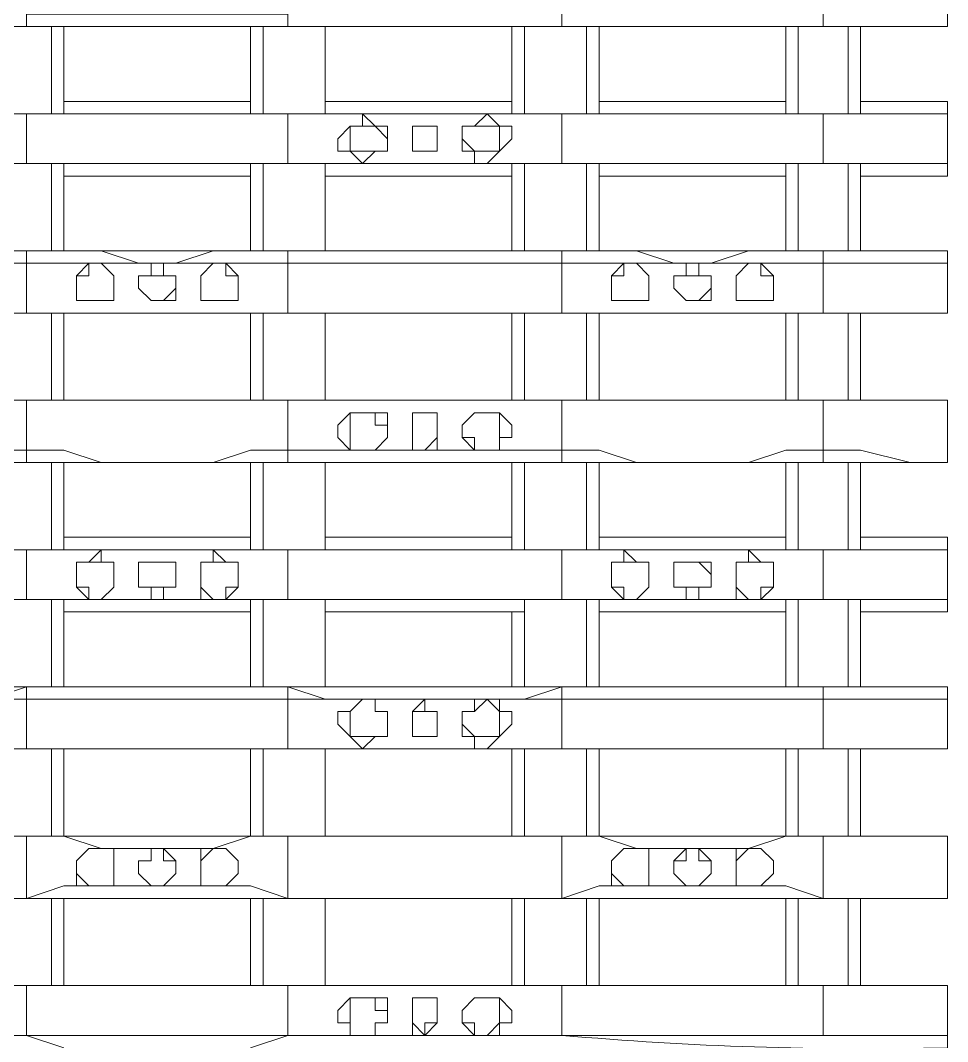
# Model space of a CAD drawing. Header units: millimetres. Extents: x 4241 to 6572, y 870 to 1291.
# Drawn here: x 4925.653 to 4928.807, y 912.209 to 915.681 of the extents above; entities that cross this region are included whole.
import ezdxf

# ---------------------------------------------------------------- set-up
doc = ezdxf.new("R2010")
doc.units = ezdxf.units.MM
doc.layers.add('PDF _Aquastok Объекты', color=7, linetype='Continuous')

msp = doc.modelspace()

# ---------------------------------------------------------------- linework, layer by layer
at = {"layer": 'PDF _Aquastok Объекты', "lineweight": 20}
for points in [[(4928.8068, 915.8713), (4928.8068, 915.6596), (4928.5105, 915.6596), (4928.5528, 915.6596)], [(4928.3835, 915.7019), (4928.3835, 915.6596), (4928.2565, 915.6596), (4928.1295, 915.6596), (4928.0025, 915.6596), (4927.8755, 915.6596), (4927.7485, 915.6596), (4927.6215, 915.6596), (4927.4945, 915.6596), (4927.4945, 915.7019)], [(4928.3835, 915.6596), (4928.5105, 915.6596), (4928.6798, 915.6596), (4928.8068, 915.6596), (4928.8068, 915.7019)], [(4925.6741, 915.6596), (4925.5471, 915.6596), (4925.4201, 915.6596), (4925.2931, 915.6596), (4925.1237, 915.6596), (4924.9967, 915.6596), (4924.8697, 915.6596), (4924.7427, 915.6596)], [(4925.5471, 915.6596), (4925.5047, 915.6596), (4925.5471, 915.6596), (4925.5894, 915.6596), (4925.7587, 915.6596), (4925.8011, 915.6596), (4926.4361, 915.6596), (4926.4784, 915.6596), (4926.6901, 915.6596), (4926.6901, 915.4056)], [(4925.7587, 915.3632), (4925.7587, 915.6596)], [(4925.8011, 915.4056), (4925.8011, 915.6596), (4925.8011, 915.3632)], [(4926.4361, 915.3632), (4926.4361, 915.6596), (4926.4361, 915.4056)], [(4926.4784, 915.6596), (4926.4784, 915.3632)], [(4927.4945, 915.6596), (4927.3675, 915.6596), (4927.2405, 915.6596), (4927.1135, 915.6596), (4926.9441, 915.6596), (4926.8171, 915.6596), (4926.6901, 915.6596), (4926.5631, 915.6596)], [(4926.6901, 915.3632), (4926.6901, 915.6596), (4926.6901, 915.3632)], [(4927.3251, 915.3632), (4927.3251, 915.6596), (4926.6901, 915.6596), (4926.7324, 915.6596)], [(4927.3675, 915.3632), (4927.3675, 915.6596), (4927.3251, 915.6596), (4927.3675, 915.6596), (4927.5791, 915.6596), (4927.6215, 915.6596), (4928.2565, 915.6596), (4928.2988, 915.6596), (4928.4682, 915.6596), (4928.5105, 915.6596), (4928.5105, 915.3632)], [(4927.3251, 915.6596), (4927.3251, 915.4056)], [(4927.5791, 915.3632), (4927.5791, 915.6596)], [(4927.6215, 915.4056), (4927.6215, 915.6596), (4927.6215, 915.3632)], [(4928.2565, 915.3632), (4928.2565, 915.6596), (4928.2565, 915.4056)], [(4928.2988, 915.6596), (4928.2988, 915.3632)], [(4928.4682, 915.3632), (4928.4682, 915.6596)], [(4928.5105, 915.4056), (4928.5105, 915.6596)], [(4928.8068, 915.6596), (4928.8068, 915.6596)], [(4928.8068, 915.4056), (4928.5105, 915.4056), (4928.5105, 915.3632), (4928.4682, 915.3632), (4928.2988, 915.3632), (4928.2565, 915.3632), (4928.2565, 915.4056), (4927.6215, 915.4056), (4927.6215, 915.3632), (4927.5791, 915.3632), (4927.3675, 915.3632), (4927.3251, 915.3632), (4927.3251, 915.4056), (4926.6901, 915.4056), (4926.6901, 915.3632), (4926.4784, 915.3632), (4926.4361, 915.3632), (4926.4361, 915.4056), (4925.8011, 915.4056), (4925.8011, 915.3632), (4925.7587, 915.3632), (4925.5894, 915.3632)], [(4925.6741, 915.3632), (4925.8011, 915.3632), (4925.9281, 915.3632), (4926.0551, 915.3632), (4926.1821, 915.3632), (4926.3091, 915.3632), (4926.4361, 915.3632), (4926.5631, 915.3632)], [(4927.4945, 915.3632), (4927.6215, 915.3632), (4927.7485, 915.3632), (4927.8755, 915.3632), (4928.0025, 915.3632), (4928.1295, 915.3632), (4928.2565, 915.3632), (4928.3835, 915.3632), (4928.3835, 915.1939), (4928.2565, 915.1939), (4928.1295, 915.1939), (4928.0025, 915.1939), (4927.8755, 915.1939), (4927.7485, 915.1939), (4927.6215, 915.1939), (4927.4945, 915.1939)], [(4928.3835, 915.3632), (4928.3835, 915.3632)], [(4928.8068, 915.3632), (4928.8068, 915.3632)], [(4928.8068, 915.3632), (4928.8068, 915.1939)], [(4928.8068, 915.3632), (4928.8068, 915.3632)], [(4926.7324, 914.8976), (4926.6901, 914.8976), (4926.4784, 914.8976), (4926.4361, 914.8976), (4925.8011, 914.8976), (4925.7587, 914.8976), (4925.5894, 914.8976), (4925.5471, 914.8976), (4925.5047, 914.8976), (4925.5047, 915.1939)], [(4925.5894, 915.1939), (4925.7587, 915.1939), (4925.8011, 915.1939), (4925.8011, 915.1516), (4926.4361, 915.1516), (4926.4361, 915.1939), (4926.4784, 915.1939), (4926.6901, 915.1939), (4926.6901, 915.1516), (4927.3251, 915.1516), (4927.3251, 915.1939), (4927.3675, 915.1939), (4927.5791, 915.1939), (4927.6215, 915.1939), (4927.6215, 915.1516), (4928.2565, 915.1516), (4928.2565, 915.1939), (4928.2988, 915.1939), (4928.4682, 915.1939), (4928.5105, 915.1939), (4928.5105, 915.1516), (4928.8068, 915.1516)], [(4928.5105, 915.1939), (4928.5105, 914.8976), (4928.8068, 914.8976), (4928.8068, 914.6859), (4928.8068, 914.8552), (4928.8068, 914.8976), (4928.8068, 914.8552), (4928.8068, 914.6859), (4928.5105, 914.6859), (4928.4682, 914.6859), (4928.2988, 914.6859), (4928.2565, 914.6859), (4927.6215, 914.6859), (4927.5791, 914.6859), (4927.3675, 914.6859), (4927.3251, 914.6859), (4926.6901, 914.6859), (4926.4784, 914.6859), (4926.4361, 914.6859), (4925.8011, 914.6859), (4925.7587, 914.6859), (4925.5894, 914.6859)], [(4925.6741, 915.1939), (4925.8011, 915.1939), (4925.9281, 915.1939), (4926.0551, 915.1939), (4926.1821, 915.1939), (4926.3091, 915.1939), (4926.4361, 915.1939), (4926.5631, 915.1939)], [(4925.7587, 914.8976), (4925.7587, 915.1939)], [(4925.8011, 915.1939), (4925.8011, 914.8976), (4925.8011, 915.1516)], [(4926.4361, 915.1516), (4926.4361, 914.8976), (4926.4361, 915.1939)], [(4926.4784, 915.1939), (4926.4784, 914.8976)], [(4926.6901, 914.8976), (4926.6901, 915.1939), (4926.6901, 914.8976)], [(4926.6901, 915.1516), (4926.6901, 914.8976), (4927.3251, 914.8976), (4927.3675, 914.8976), (4927.3251, 914.8976), (4927.3251, 915.1939)], [(4927.3675, 915.1939), (4927.3675, 914.8976), (4927.5791, 914.8976), (4927.6215, 914.8976), (4928.2565, 914.8976), (4928.2988, 914.8976), (4928.4682, 914.8976), (4928.5105, 914.8976), (4928.5528, 914.8976)], [(4927.5791, 914.8976), (4927.5791, 915.1939)], [(4927.6215, 915.1939), (4927.6215, 914.8976), (4927.6215, 915.1516)], [(4928.2565, 915.1516), (4928.2565, 914.8976), (4928.2565, 915.1939)], [(4928.2988, 915.1939), (4928.2988, 914.8976)], [(4928.4682, 914.8976), (4928.4682, 915.1939)], [(4928.8068, 915.1939), (4928.8068, 915.1939)], [(4928.8068, 915.1939), (4928.8068, 915.1939)], [(4927.3251, 915.1516), (4927.3251, 914.8976)], [(4928.5105, 914.8976), (4928.5105, 915.1516)], [(4924.7427, 914.8976), (4924.8697, 914.8976), (4924.9967, 914.8976), (4925.1237, 914.8976), (4925.2931, 914.8976), (4925.4201, 914.8976), (4925.5471, 914.8976), (4925.6741, 914.8976)], [(4926.5631, 914.8976), (4926.6901, 914.8976), (4926.8171, 914.8976), (4926.9441, 914.8976), (4927.1135, 914.8976), (4927.2405, 914.8976), (4927.3675, 914.8976), (4927.4945, 914.8976)], [(4928.3835, 914.6859), (4928.5105, 914.6859), (4928.6798, 914.6859), (4928.8068, 914.6859), (4928.6798, 914.6859), (4928.5105, 914.6859), (4928.3835, 914.6859), (4928.3835, 914.8552), (4928.5105, 914.8552), (4928.6798, 914.8552), (4928.8068, 914.8552), (4928.8068, 914.8976), (4928.6798, 914.8976), (4928.5105, 914.8976), (4928.3835, 914.8976)], [(4928.8068, 914.8976), (4928.8068, 914.8976)], [(4925.5471, 914.6859), (4925.6741, 914.6859), (4925.6741, 914.8552), (4925.5471, 914.8552)], [(4926.7324, 914.3895), (4926.6901, 914.3895), (4926.4784, 914.3895), (4926.4361, 914.3895), (4925.8011, 914.3895), (4925.7587, 914.3895), (4925.5894, 914.3895), (4925.5471, 914.3895), (4925.5047, 914.3895), (4925.5047, 914.6859), (4925.5047, 914.3895)], [(4925.6741, 914.6859), (4925.5471, 914.6859)], [(4928.5105, 914.3895), (4928.5105, 914.6859), (4928.5105, 914.3895), (4928.8068, 914.3895), (4928.8068, 914.1779), (4928.5105, 914.1779), (4928.4682, 914.1779), (4928.2988, 914.1779), (4928.2565, 914.1779), (4927.6215, 914.1779), (4927.5791, 914.1779), (4927.3675, 914.1779), (4927.3251, 914.1779), (4926.6901, 914.1779), (4926.4784, 914.1779), (4926.4361, 914.1779), (4925.8011, 914.1779), (4925.7587, 914.1779), (4925.5894, 914.1779)], [(4925.7587, 914.3895), (4925.7587, 914.6859)], [(4926.4784, 914.6859), (4926.4784, 914.3895)], [(4926.5631, 914.6859), (4926.6901, 914.6859), (4926.8171, 914.6859), (4926.9441, 914.6859), (4927.1135, 914.6859), (4927.1981, 914.6859), (4927.3675, 914.6859), (4927.4945, 914.6859)], [(4926.6901, 914.3895), (4926.6901, 914.6859), (4926.6901, 914.3895)], [(4926.6901, 914.6859), (4926.6901, 914.3895), (4927.3251, 914.3895), (4927.3675, 914.3895), (4927.3251, 914.3895), (4927.3251, 914.6859), (4927.3251, 914.3895)], [(4927.3675, 914.6859), (4927.3675, 914.3895), (4927.5791, 914.3895), (4927.6215, 914.3895), (4928.2565, 914.3895), (4928.2988, 914.3895), (4928.4682, 914.3895), (4928.5105, 914.3895), (4928.5528, 914.3895)], [(4927.5791, 914.3895), (4927.5791, 914.6859)], [(4928.2988, 914.6859), (4928.2988, 914.3895)], [(4928.4682, 914.3895), (4928.4682, 914.6859)], [(4928.8068, 914.6859), (4928.8068, 914.6859)], [(4928.8068, 914.6859), (4928.8068, 914.6859)], [(4928.8068, 914.6859), (4928.8068, 914.6859)], [(4926.5631, 914.3895), (4926.4361, 914.3895), (4926.3091, 914.3895), (4926.1821, 914.3895), (4926.0551, 914.3895), (4925.9281, 914.3895), (4925.8011, 914.3895), (4925.6741, 914.3895)], [(4927.4945, 914.3895), (4927.6215, 914.3895), (4927.7485, 914.3895), (4927.8755, 914.3895), (4928.0025, 914.3895), (4928.1295, 914.3895), (4928.2565, 914.3895), (4928.3835, 914.3895), (4928.5105, 914.3895), (4928.6798, 914.3895), (4928.8068, 914.3895), (4928.6798, 914.3895), (4928.5105, 914.3895), (4928.3835, 914.3895), (4928.3835, 914.2202), (4928.5105, 914.2202), (4928.6798, 914.1779), (4928.8068, 914.1779), (4928.6798, 914.1779), (4928.5105, 914.1779), (4928.3835, 914.1779), (4928.2565, 914.1779), (4928.1295, 914.1779), (4928.0025, 914.1779), (4927.8755, 914.1779), (4927.7485, 914.1779), (4927.6215, 914.1779), (4927.4945, 914.1779)], [(4928.3835, 914.3895), (4928.3835, 914.3895)], [(4928.8068, 914.3895), (4928.8068, 914.3895)], [(4928.8068, 914.3895), (4928.8068, 914.3895)], [(4928.8068, 914.3895), (4928.8068, 914.3895)], [(4926.5631, 914.1779), (4926.4361, 914.1779), (4926.3091, 914.1779), (4926.1821, 914.1779), (4926.0551, 914.1779), (4925.9281, 914.1779), (4925.8011, 914.1779), (4925.6741, 914.1779)], [(4925.7587, 913.8815), (4925.7587, 914.1779)], [(4925.8011, 913.9239), (4925.8011, 914.1779), (4925.8011, 913.8815)], [(4926.4361, 913.8815), (4926.4361, 914.1779), (4926.4361, 913.9239)], [(4926.4784, 914.1779), (4926.4784, 913.8815)], [(4926.6901, 913.8815), (4926.6901, 914.1779), (4926.6901, 913.8815)], [(4926.6901, 913.9239), (4926.6901, 914.1779)], [(4927.3251, 913.8815), (4927.3251, 914.1779), (4927.3251, 913.9239)], [(4927.3675, 914.1779), (4927.3675, 913.8815)], [(4927.5791, 913.8815), (4927.5791, 914.1779)], [(4927.6215, 913.9239), (4927.6215, 914.1779), (4927.6215, 913.8815)], [(4928.2565, 913.8815), (4928.2565, 914.1779), (4928.2565, 913.9239)], [(4928.2988, 914.1779), (4928.2988, 913.8815)], [(4928.4682, 913.8815), (4928.4682, 914.1779)], [(4928.5105, 913.9239), (4928.5105, 914.1779), (4928.5105, 913.8815)], [(4928.8068, 914.1779), (4928.8068, 914.1779)], [(4928.8068, 914.1779), (4928.8068, 914.1779)], [(4928.8068, 914.1779), (4928.8068, 914.1779)], [(4925.5894, 913.8815), (4925.7587, 913.8815), (4925.8011, 913.8815), (4925.8011, 913.9239), (4926.4361, 913.9239), (4926.4361, 913.8815), (4926.4784, 913.8815), (4926.6901, 913.8815), (4926.6901, 913.9239), (4927.3251, 913.9239), (4927.3251, 913.8815), (4927.3675, 913.8815), (4927.5791, 913.8815), (4927.6215, 913.8815), (4927.6215, 913.9239), (4928.2565, 913.9239), (4928.2565, 913.8815), (4928.2988, 913.8815), (4928.4682, 913.8815), (4928.5105, 913.8815), (4928.5105, 913.9239), (4928.8068, 913.9239), (4928.8068, 913.8815), (4928.8068, 913.7122)], [(4928.8068, 913.9239), (4928.8068, 913.8815), (4928.6798, 913.8815), (4928.5105, 913.8815), (4928.3835, 913.8815), (4928.2565, 913.8815), (4928.1295, 913.8815), (4928.0025, 913.8815), (4927.8755, 913.8815), (4927.7485, 913.8815), (4927.6215, 913.8815), (4927.4945, 913.8815), (4927.3675, 913.8815), (4927.2405, 913.8815), (4927.1135, 913.8815), (4926.9441, 913.8815), (4926.8171, 913.8815), (4926.6901, 913.8815), (4926.5631, 913.8815), (4926.6901, 913.8815), (4926.8171, 913.8815), (4926.9441, 913.8815), (4927.1135, 913.8815), (4927.1981, 913.8815), (4927.3675, 913.8815), (4927.4945, 913.8815)], [(4925.6741, 913.7122), (4925.6741, 913.8815), (4925.5471, 913.8815), (4925.4201, 913.8815), (4925.2931, 913.8815), (4925.1237, 913.8815), (4924.9967, 913.8815), (4924.8697, 913.8815), (4924.7427, 913.8815), (4924.6157, 913.8815), (4924.4887, 913.8815), (4924.3617, 913.8815), (4924.2347, 913.8815), (4924.1077, 913.8815), (4923.9807, 913.8815), (4923.8537, 913.8815)], [(4925.6741, 913.8815), (4925.5471, 913.8815), (4925.4201, 913.8815), (4925.2931, 913.8815), (4925.1237, 913.8815), (4924.9967, 913.8815), (4924.8697, 913.8815), (4924.7427, 913.8815)], [(4928.5528, 913.6699), (4928.5105, 913.6699), (4928.8068, 913.6699), (4928.8068, 913.7122), (4928.6798, 913.7122), (4928.5105, 913.7122), (4928.3835, 913.7122), (4928.2565, 913.7122), (4928.1295, 913.7122), (4928.0025, 913.7122), (4927.8755, 913.7122), (4927.7485, 913.7122), (4927.6215, 913.7122), (4927.4945, 913.7122), (4927.3675, 913.7122), (4927.2405, 913.7122), (4927.1135, 913.7122), (4926.9441, 913.7122), (4926.8171, 913.7122), (4926.6901, 913.7122), (4926.5631, 913.7122), (4926.5631, 913.8815)], [(4928.3835, 913.7122), (4928.5105, 913.7122), (4928.6798, 913.7122), (4928.8068, 913.7122), (4928.8068, 913.8815), (4928.6798, 913.8815), (4928.5105, 913.8815), (4928.3835, 913.8815)], [(4928.8068, 913.8815), (4928.8068, 913.8815)], [(4928.8068, 913.8815), (4928.8068, 913.7122), (4928.8068, 913.6699)], [(4928.8068, 913.8815), (4928.8068, 913.8815)], [(4925.5471, 913.6699), (4925.5047, 913.6699), (4925.5471, 913.6699), (4925.5471, 913.7122), (4925.5894, 913.7122), (4925.7587, 913.7122), (4925.8011, 913.7122), (4925.8011, 913.6699), (4926.4361, 913.6699), (4926.4361, 913.7122), (4926.4784, 913.7122), (4926.6901, 913.7122), (4926.6901, 913.6699), (4926.6901, 913.4158), (4926.6901, 913.7122)], [(4925.5471, 913.7122), (4925.6741, 913.7122), (4925.5471, 913.7122)], [(4925.7587, 913.4158), (4925.7587, 913.7122)], [(4926.4784, 913.7122), (4926.4784, 913.4158)], [(4926.5631, 913.7122), (4926.6901, 913.7122), (4926.8171, 913.7122), (4926.9441, 913.7122), (4927.1135, 913.7122), (4927.1981, 913.7122), (4927.3675, 913.7122), (4927.4945, 913.7122)], [(4927.3675, 913.6699), (4927.3251, 913.6699), (4927.3675, 913.6699), (4927.3675, 913.7122), (4927.5791, 913.7122), (4927.6215, 913.7122), (4927.6215, 913.6699), (4928.2565, 913.6699), (4928.2565, 913.7122), (4928.2988, 913.7122), (4928.4682, 913.7122), (4928.5105, 913.7122), (4928.5105, 913.6699), (4928.5105, 913.4158), (4928.5105, 913.6699)], [(4927.3675, 913.7122), (4927.3675, 913.4158)], [(4927.5791, 913.4158), (4927.5791, 913.7122)], [(4928.2988, 913.7122), (4928.2988, 913.4158)], [(4928.4682, 913.4158), (4928.4682, 913.7122)], [(4928.8068, 913.7122), (4928.8068, 913.7122)], [(4928.8068, 913.7122), (4928.8068, 913.7122)], [(4927.3251, 913.6699), (4927.3251, 913.4158), (4927.3251, 913.6699), (4926.6901, 913.6699), (4926.7324, 913.6699)], [(4926.6901, 913.4158), (4926.6901, 913.6699)], [(4925.5894, 913.4158), (4925.7587, 913.4158), (4925.8011, 913.4158), (4926.4361, 913.4158), (4926.4784, 913.4158), (4926.6901, 913.4158), (4927.3251, 913.4158), (4927.3675, 913.4158), (4927.5791, 913.4158), (4927.6215, 913.4158), (4928.2565, 913.4158), (4928.2988, 913.4158), (4928.4682, 913.4158), (4928.5105, 913.4158), (4928.8068, 913.4158), (4928.8068, 913.3735), (4928.8068, 913.2042), (4928.8068, 913.3735), (4928.8068, 913.4158), (4928.8068, 913.2042), (4928.5105, 913.2042), (4928.5528, 913.2042)], [(4926.5631, 913.2042), (4926.4361, 913.2042), (4926.3091, 913.2042), (4926.1821, 913.2042), (4926.0551, 913.2042), (4925.9281, 913.2042), (4925.8011, 913.2042), (4925.6741, 913.2042), (4925.6741, 913.3735), (4925.8011, 913.3735), (4925.9281, 913.3735), (4926.0551, 913.3735), (4926.1821, 913.3735), (4926.3091, 913.3735), (4926.4361, 913.3735), (4926.5631, 913.3735), (4926.5631, 913.2042), (4926.6901, 913.2042), (4926.8171, 913.2042), (4926.9441, 913.2042), (4927.1135, 913.2042), (4927.1981, 913.2042), (4927.3675, 913.2042), (4927.4945, 913.2042), (4927.4945, 913.3735), (4927.6215, 913.3735), (4927.7485, 913.3735), (4927.8755, 913.3735), (4928.0025, 913.3735), (4928.1295, 913.3735), (4928.2565, 913.3735), (4928.3835, 913.3735), (4928.3835, 913.4158), (4928.3835, 913.3735), (4928.3835, 913.2042), (4928.2565, 913.2042), (4928.1295, 913.2042), (4928.0025, 913.2042), (4927.8755, 913.2042), (4927.7485, 913.2042), (4927.6215, 913.2042), (4927.4945, 913.2042)], [(4925.6741, 913.2042), (4925.8011, 913.2042), (4925.9281, 913.2042), (4926.0551, 913.2042), (4926.1821, 913.2042), (4926.3091, 913.2042), (4926.4361, 913.2042), (4926.5631, 913.2042), (4926.6901, 913.2042), (4926.8171, 913.2042), (4926.9441, 913.2042), (4927.1135, 913.2042), (4927.1981, 913.2042), (4927.3675, 913.2042), (4927.4945, 913.2042), (4927.6215, 913.2042), (4927.7485, 913.2042), (4927.8755, 913.2042), (4928.0025, 913.2042), (4928.1295, 913.2042), (4928.2565, 913.2042), (4928.3835, 913.2042), (4928.5105, 913.2042), (4928.6798, 913.2042), (4928.8068, 913.2042), (4928.6798, 913.2042), (4928.5105, 913.2042), (4928.3835, 913.2042), (4928.3835, 913.3735), (4928.5105, 913.3735), (4928.6798, 913.3735), (4928.8068, 913.3735), (4928.8068, 913.4158), (4928.6798, 913.4158), (4928.5105, 913.4158), (4928.3835, 913.4158), (4928.2565, 913.4158), (4928.1295, 913.4158), (4928.0025, 913.4158), (4927.8755, 913.4158), (4927.7485, 913.4158), (4927.6215, 913.4158), (4927.4945, 913.4158)], [(4925.6741, 913.4158), (4925.8011, 913.4158), (4925.9281, 913.4158), (4926.0551, 913.4158), (4926.1821, 913.4158), (4926.3091, 913.4158), (4926.4361, 913.4158), (4926.5631, 913.4158)], [(4928.8068, 913.4158), (4928.8068, 913.4158)], [(4925.5471, 913.2042), (4925.5047, 913.2042), (4925.5471, 913.2042), (4925.5894, 913.2042), (4925.7587, 913.2042), (4925.8011, 913.2042), (4926.4361, 913.2042), (4926.4784, 913.2042), (4926.6901, 913.2042), (4926.6901, 912.9078), (4927.3251, 912.9078), (4927.3675, 912.9078), (4927.3251, 912.9078), (4927.3251, 913.2042), (4926.6901, 913.2042), (4926.7324, 913.2042)], [(4928.5528, 912.9078), (4928.5105, 912.9078), (4928.4682, 912.9078), (4928.2988, 912.9078), (4928.2565, 912.9078), (4927.6215, 912.9078), (4927.5791, 912.9078), (4927.3675, 912.9078), (4927.3675, 913.2042), (4927.3251, 913.2042), (4927.3675, 913.2042), (4927.5791, 913.2042), (4927.6215, 913.2042), (4928.2565, 913.2042), (4928.2988, 913.2042), (4928.4682, 913.2042), (4928.5105, 913.2042), (4928.5105, 912.9078), (4928.8068, 912.9078), (4928.8068, 912.6962), (4928.8068, 912.9078), (4928.8068, 912.6962), (4928.5105, 912.6962), (4928.4682, 912.6962), (4928.2988, 912.6962), (4928.2565, 912.6962), (4927.6215, 912.6962), (4927.5791, 912.6962), (4927.3675, 912.6962), (4927.3251, 912.6962), (4926.6901, 912.6962), (4926.4784, 912.6962), (4926.4361, 912.6962), (4925.8011, 912.6962), (4925.7587, 912.6962), (4925.5894, 912.6962)], [(4925.7587, 912.9078), (4925.7587, 913.2042)], [(4926.4784, 913.2042), (4926.4784, 912.9078)], [(4926.6901, 912.9078), (4926.6901, 913.2042), (4926.6901, 912.9078)], [(4927.3251, 913.2042), (4927.3251, 912.9078)], [(4927.5791, 912.9078), (4927.5791, 913.2042)], [(4928.2988, 913.2042), (4928.2988, 912.9078)], [(4928.4682, 912.9078), (4928.4682, 913.2042)], [(4928.5105, 912.9078), (4928.5105, 913.2042)], [(4928.8068, 913.2042), (4928.8068, 913.2042)], [(4928.8068, 913.2042), (4928.8068, 913.2042)], [(4928.8068, 913.2042), (4928.8068, 913.2042)], [(4925.6741, 912.9078), (4925.5471, 912.9078), (4925.4201, 912.9078), (4925.2931, 912.9078), (4925.1237, 912.9078), (4924.9967, 912.9078), (4924.8697, 912.9078), (4924.7427, 912.9078)], [(4926.7324, 912.9078), (4926.6901, 912.9078), (4926.4784, 912.9078), (4926.4361, 912.9078), (4925.8011, 912.9078), (4925.7587, 912.9078), (4925.5894, 912.9078)], [(4927.4945, 912.9078), (4927.3675, 912.9078), (4927.1981, 912.9078), (4927.1135, 912.9078), (4926.9441, 912.9078), (4926.8171, 912.9078), (4926.6901, 912.9078), (4926.5631, 912.9078)], [(4928.3835, 912.6962), (4928.5105, 912.6962), (4928.6798, 912.6962), (4928.8068, 912.6962), (4928.6798, 912.6962), (4928.5105, 912.6962), (4928.3835, 912.6962), (4928.3835, 912.9078), (4928.5105, 912.9078), (4928.6798, 912.9078), (4928.8068, 912.9078), (4928.6798, 912.9078), (4928.5105, 912.9078), (4928.3835, 912.9078)], [(4928.8068, 912.9078), (4928.8068, 912.9078)], [(4928.8068, 912.9078), (4928.8068, 912.9078)], [(4928.8068, 912.9078), (4928.8068, 912.9078)], [(4924.7427, 912.6962), (4924.8697, 912.6962), (4924.9967, 912.6962), (4925.1237, 912.6962), (4925.2931, 912.6962), (4925.4201, 912.6962), (4925.5471, 912.6962), (4925.6741, 912.6962)], [(4926.7324, 912.3998), (4926.6901, 912.3998), (4926.4784, 912.3998), (4926.4361, 912.3998), (4925.8011, 912.3998), (4925.7587, 912.3998), (4925.5894, 912.3998), (4925.5471, 912.3998), (4925.5047, 912.3998), (4925.5047, 912.6962), (4925.5047, 912.3998)], [(4925.7587, 912.3998), (4925.7587, 912.6962)], [(4926.4784, 912.6962), (4926.4784, 912.3998)], [(4926.5631, 912.6962), (4926.6901, 912.6962), (4926.8171, 912.6962), (4926.9441, 912.6962), (4927.1135, 912.6962), (4927.1981, 912.6962), (4927.3675, 912.6962), (4927.4945, 912.6962)], [(4926.6901, 912.3998), (4926.6901, 912.6962), (4926.6901, 912.3998)], [(4926.6901, 912.6962), (4926.6901, 912.3998), (4927.3251, 912.3998), (4927.3675, 912.3998), (4927.3251, 912.3998), (4927.3251, 912.6962), (4927.3251, 912.3998)], [(4927.3675, 912.6962), (4927.3675, 912.3998), (4927.5791, 912.3998), (4927.6215, 912.3998), (4928.2565, 912.3998), (4928.2988, 912.3998), (4928.4682, 912.3998), (4928.5105, 912.3998), (4928.5528, 912.3998)], [(4927.5791, 912.3998), (4927.5791, 912.6962)], [(4928.2988, 912.6962), (4928.2988, 912.3998)], [(4928.4682, 912.3998), (4928.4682, 912.6962)], [(4928.8068, 912.6962), (4928.8068, 912.6962)], [(4928.8068, 912.6962), (4928.8068, 912.6962)], [(4928.8068, 912.6962), (4928.8068, 912.6962)], [(4926.5631, 912.3998), (4926.4361, 912.3998), (4926.3091, 912.3998), (4926.1821, 912.3998), (4926.0551, 912.3998), (4925.9281, 912.3998), (4925.8011, 912.3998), (4925.6741, 912.3998), (4925.5471, 912.3998), (4925.4201, 912.3998), (4925.2931, 912.3998), (4925.1237, 912.3998), (4924.9967, 912.3998), (4924.8697, 912.3998), (4924.7427, 912.3998)], [(4925.6741, 912.3998), (4925.8011, 912.3998), (4925.9281, 912.3998), (4926.0551, 912.3998), (4926.1821, 912.3998), (4926.3091, 912.3998), (4926.4361, 912.3998), (4926.5631, 912.3998), (4926.5631, 912.2305), (4926.6901, 912.2305), (4926.8171, 912.2305), (4926.9441, 912.2305), (4927.1135, 912.2305), (4927.1981, 912.2305), (4927.3675, 912.2305), (4927.4945, 912.2305), (4927.4945, 912.3998), (4927.6215, 912.3998), (4927.7485, 912.3998), (4927.8755, 912.3998), (4928.0025, 912.3998), (4928.1295, 912.3998), (4928.2565, 912.3998), (4928.3835, 912.3998), (4928.5105, 912.3998), (4928.6798, 912.3998), (4928.8068, 912.3998), (4928.6798, 912.3998), (4928.5105, 912.3998), (4928.3835, 912.3998), (4928.3835, 912.2305), (4928.2565, 912.2305), (4928.1295, 912.2305), (4928.0025, 912.2305), (4927.8755, 912.2305), (4927.7485, 912.2305), (4927.6215, 912.2305), (4927.4945, 912.2305), (4927.3675, 912.2305), (4927.1981, 912.2305), (4927.1135, 912.2305), (4926.9441, 912.2305), (4926.8171, 912.2305), (4926.6901, 912.2305), (4926.5631, 912.2305), (4926.4361, 912.1881)], [(4927.4945, 912.3998), (4927.6215, 912.3998), (4927.7485, 912.3998), (4927.8755, 912.3998), (4928.0025, 912.3998), (4928.1295, 912.3998), (4928.2565, 912.3998), (4928.3835, 912.3998), (4928.3835, 912.2305), (4928.5105, 912.2305), (4928.6798, 912.2305), (4928.8068, 912.2305), (4928.8068, 912.1881)], [(4928.3835, 912.3998), (4928.3835, 912.3998)], [(4928.8068, 912.3998), (4928.8068, 912.3998)], [(4928.8068, 912.3998), (4928.8068, 912.3998)], [(4928.8068, 912.3998), (4928.8068, 912.3998)], [(4925.5471, 912.2305), (4925.6741, 912.2305), (4925.8011, 912.2305), (4925.9281, 912.2305), (4926.0551, 912.2305), (4926.1821, 912.2305), (4926.3091, 912.2305), (4926.4361, 912.2305), (4926.5631, 912.2305)], [(4925.8011, 912.1881), (4925.6741, 912.2305)], [(4928.3835, 912.2305), (4928.3835, 912.2305)]]:
    msp.add_lwpolyline(points, dxfattribs=at)
for points in [[(4928.8068, 915.6596), (4928.8068, 915.7019), (4928.8068, 915.8713), (4928.8068, 915.7019)], [(4926.5631, 915.7019), (4926.5631, 915.6596), (4926.4361, 915.6596), (4926.3091, 915.6596), (4926.1821, 915.6596), (4926.0551, 915.6596), (4925.9281, 915.6596), (4925.8011, 915.6596), (4925.6741, 915.6596), (4925.6741, 915.7019), (4925.8011, 915.7019), (4925.9281, 915.7019), (4926.0551, 915.7019), (4926.1821, 915.7019), (4926.3091, 915.7019), (4926.4361, 915.7019)], [(4928.8068, 915.3632), (4928.8068, 915.4056), (4928.8068, 915.3632), (4928.6798, 915.3632), (4928.5105, 915.3632), (4928.3835, 915.3632), (4928.2565, 915.3632), (4928.1295, 915.3632), (4928.0025, 915.3632), (4927.8755, 915.3632), (4927.7485, 915.3632), (4927.6215, 915.3632), (4927.4945, 915.3632), (4927.3675, 915.3632), (4927.1981, 915.3632), (4927.1135, 915.3632), (4926.9441, 915.3632), (4926.8171, 915.3632), (4926.6901, 915.3632), (4926.5631, 915.3632), (4926.4361, 915.3632), (4926.3091, 915.3632), (4926.1821, 915.3632), (4926.0551, 915.3632), (4925.9281, 915.3632), (4925.8011, 915.3632), (4925.6741, 915.3632), (4925.6741, 915.1939), (4925.8011, 915.1939), (4925.9281, 915.1939), (4926.0551, 915.1939), (4926.1821, 915.1939), (4926.3091, 915.1939), (4926.4361, 915.1939), (4926.5631, 915.1939), (4926.5631, 915.3632), (4926.6901, 915.3632), (4926.8171, 915.3632), (4926.9441, 915.3632), (4927.1135, 915.3632), (4927.1981, 915.3632), (4927.3675, 915.3632), (4927.4945, 915.3632), (4927.4945, 915.1939), (4927.6215, 915.1939), (4927.7485, 915.1939), (4927.8755, 915.1939), (4928.0025, 915.1939), (4928.1295, 915.1939), (4928.2565, 915.1939), (4928.3835, 915.1939), (4928.5105, 915.1939), (4928.6798, 915.1939), (4928.8068, 915.1939), (4928.8068, 915.1516), (4928.8068, 915.1939)], [(4924.7427, 915.3632), (4924.8697, 915.3632), (4924.9967, 915.3632), (4925.1237, 915.3632), (4925.2931, 915.3632), (4925.4201, 915.3632), (4925.5471, 915.3632), (4925.6741, 915.3632), (4925.5471, 915.3632), (4925.4201, 915.3632), (4925.2931, 915.3632), (4925.1237, 915.3632), (4924.9967, 915.3632), (4924.8697, 915.3632)], [(4926.9018, 915.2786), (4926.9018, 915.2362), (4926.8594, 915.2362), (4926.8171, 915.1939), (4926.7748, 915.2362), (4926.7324, 915.2362), (4926.7324, 915.2786), (4926.7748, 915.3209), (4926.8171, 915.3209), (4926.8171, 915.3632), (4926.8594, 915.3209), (4926.9018, 915.3209)], [(4927.1558, 915.2786), (4927.1558, 915.3209), (4927.1981, 915.3209), (4927.2405, 915.3632), (4927.2828, 915.3209), (4927.3251, 915.3209), (4927.3251, 915.2786), (4927.2828, 915.2362), (4927.2405, 915.1939), (4927.1981, 915.1939), (4927.1981, 915.2362), (4927.1558, 915.2362)], [(4928.8068, 915.3632), (4928.8068, 915.1939), (4928.6798, 915.1939), (4928.5105, 915.1939), (4928.3835, 915.1939), (4928.3835, 915.3632), (4928.5105, 915.3632), (4928.6798, 915.3632)], [(4926.9018, 915.2786), (4926.8594, 915.3209), (4926.8171, 915.3209), (4926.7748, 915.3209), (4926.7748, 915.2786), (4926.7748, 915.2362), (4926.8171, 915.2362), (4926.8594, 915.2362), (4926.9018, 915.2362)], [(4926.9865, 915.2786), (4926.9865, 915.2362), (4927.0288, 915.2362), (4927.0711, 915.2362), (4927.0711, 915.2786), (4927.0711, 915.3209), (4927.0288, 915.3209), (4926.9865, 915.3209)], [(4926.9865, 915.2786), (4926.9865, 915.3209), (4927.0288, 915.3209), (4927.0711, 915.3209), (4927.0711, 915.2786), (4927.0711, 915.2362), (4927.0288, 915.2362), (4926.9865, 915.2362)], [(4927.1558, 915.2786), (4927.1981, 915.2362), (4927.2405, 915.2362), (4927.2828, 915.2362), (4927.2828, 915.2786), (4927.2828, 915.3209), (4927.2405, 915.3209), (4927.1981, 915.3209), (4927.1558, 915.3209)], [(4924.7427, 915.1939), (4924.8697, 915.1939), (4924.9967, 915.1939), (4925.1237, 915.1939), (4925.2931, 915.1939), (4925.4201, 915.1939), (4925.5471, 915.1939), (4925.6741, 915.1939), (4925.5471, 915.1939), (4925.4201, 915.1939), (4925.2931, 915.1939), (4925.1237, 915.1939), (4924.9967, 915.1939), (4924.8697, 915.1939)], [(4926.5631, 915.1939), (4926.6901, 915.1939), (4926.8171, 915.1939), (4926.9441, 915.1939), (4927.1135, 915.1939), (4927.1981, 915.1939), (4927.3675, 915.1939), (4927.4945, 915.1939), (4927.3675, 915.1939), (4927.1981, 915.1939), (4927.1135, 915.1939), (4926.9441, 915.1939), (4926.8171, 915.1939), (4926.6901, 915.1939)], [(4926.5631, 914.8976), (4926.5631, 914.8552), (4926.4361, 914.8552), (4926.3091, 914.8552), (4926.1821, 914.8552), (4926.0551, 914.8552), (4925.9281, 914.8552), (4925.8011, 914.8552), (4925.6741, 914.8552), (4925.6741, 914.8976), (4925.8011, 914.8976), (4925.9281, 914.8976), (4926.0551, 914.8552), (4926.1821, 914.8552), (4926.3091, 914.8976), (4926.4361, 914.8976)], [(4928.3835, 914.8976), (4928.3835, 914.8552), (4928.2565, 914.8552), (4928.1295, 914.8552), (4928.0025, 914.8552), (4927.8755, 914.8552), (4927.7485, 914.8552), (4927.6215, 914.8552), (4927.4945, 914.8552), (4927.4945, 914.8976), (4927.6215, 914.8976), (4927.7485, 914.8976), (4927.8755, 914.8552), (4928.0025, 914.8552), (4928.1295, 914.8976), (4928.2565, 914.8976)], [(4925.9704, 914.7706), (4925.9704, 914.8129), (4925.9281, 914.8552), (4925.8857, 914.8552), (4925.8857, 914.8129), (4925.8434, 914.8129), (4925.8434, 914.7706), (4925.8434, 914.7282), (4925.8857, 914.7282), (4925.9281, 914.7282), (4925.9704, 914.7282)], [(4925.9704, 914.7706), (4925.9704, 914.7282), (4925.9281, 914.7282), (4925.8857, 914.7282), (4925.8434, 914.7282), (4925.8434, 914.7706), (4925.8434, 914.8129), (4925.8857, 914.8552), (4925.9281, 914.8552), (4925.9704, 914.8129)], [(4926.0551, 914.7706), (4926.0551, 914.8129), (4926.0974, 914.8129), (4926.0974, 914.8552), (4926.1398, 914.8552), (4926.1398, 914.8129), (4926.1821, 914.8129), (4926.1821, 914.7706), (4926.1821, 914.7282), (4926.1398, 914.7282), (4926.0974, 914.7282)], [(4926.2668, 914.7706), (4926.2668, 914.7282), (4926.3091, 914.7282), (4926.3514, 914.7282), (4926.3938, 914.7282), (4926.3938, 914.7706), (4926.3938, 914.8129), (4926.3514, 914.8129), (4926.3514, 914.8552), (4926.3091, 914.8552), (4926.2668, 914.8129)], [(4926.2668, 914.7706), (4926.2668, 914.8129), (4926.3091, 914.8552), (4926.3514, 914.8552), (4926.3938, 914.8129), (4926.3938, 914.7706), (4926.3938, 914.7282), (4926.3514, 914.7282), (4926.3091, 914.7282), (4926.2668, 914.7282)], [(4926.5631, 914.8552), (4926.6901, 914.8552), (4926.8171, 914.8552), (4926.9441, 914.8552), (4927.1135, 914.8552), (4927.1981, 914.8552), (4927.3675, 914.8552), (4927.4945, 914.8552), (4927.4945, 914.6859), (4927.3675, 914.6859), (4927.2405, 914.6859), (4927.1135, 914.6859), (4926.9441, 914.6859), (4926.8171, 914.6859), (4926.6901, 914.6859), (4926.5631, 914.6859)], [(4927.7908, 914.7706), (4927.7908, 914.8129), (4927.7485, 914.8552), (4927.7061, 914.8552), (4927.7061, 914.8129), (4927.6638, 914.8129), (4927.6638, 914.7706), (4927.6638, 914.7282), (4927.7061, 914.7282), (4927.7485, 914.7282), (4927.7908, 914.7282)], [(4927.7908, 914.7706), (4927.7908, 914.7282), (4927.7485, 914.7282), (4927.7061, 914.7282), (4927.6638, 914.7282), (4927.6638, 914.7706), (4927.6638, 914.8129), (4927.7061, 914.8552), (4927.7485, 914.8552), (4927.7908, 914.8129)], [(4927.8755, 914.7706), (4927.8755, 914.8129), (4927.9178, 914.8129), (4927.9178, 914.8552), (4927.9602, 914.8552), (4927.9602, 914.8129), (4928.0025, 914.8129), (4928.0025, 914.7706), (4928.0025, 914.7282), (4927.9602, 914.7282), (4927.9178, 914.7282)], [(4928.0872, 914.7706), (4928.0872, 914.7282), (4928.1295, 914.7282), (4928.1718, 914.7282), (4928.2142, 914.7282), (4928.2142, 914.7706), (4928.2142, 914.8129), (4928.1718, 914.8129), (4928.1718, 914.8552), (4928.1295, 914.8552), (4928.0872, 914.8129)], [(4928.0872, 914.7706), (4928.0872, 914.8129), (4928.1295, 914.8552), (4928.1718, 914.8552), (4928.2142, 914.8129), (4928.2142, 914.7706), (4928.2142, 914.7282), (4928.1718, 914.7282), (4928.1295, 914.7282), (4928.0872, 914.7282)], [(4926.0551, 914.7706), (4926.0974, 914.7282), (4926.1398, 914.7282), (4926.1821, 914.7706), (4926.1821, 914.8129), (4926.1398, 914.8129), (4926.0974, 914.8129), (4926.0551, 914.8129)], [(4927.8755, 914.7706), (4927.9178, 914.7282), (4927.9602, 914.7282), (4928.0025, 914.7706), (4928.0025, 914.8129), (4927.9602, 914.8129), (4927.9178, 914.8129), (4927.8755, 914.8129)], [(4926.5631, 914.6859), (4926.4361, 914.6859), (4926.3091, 914.6859), (4926.1821, 914.6859), (4926.0551, 914.6859), (4925.9281, 914.6859), (4925.8011, 914.6859), (4925.6741, 914.6859), (4925.8011, 914.6859), (4925.9281, 914.6859), (4926.0551, 914.6859), (4926.1821, 914.6859), (4926.3091, 914.6859), (4926.4361, 914.6859)], [(4925.8011, 914.6859), (4925.8011, 914.3895)], [(4926.4361, 914.3895), (4926.4361, 914.6859)], [(4928.3835, 914.6859), (4928.2565, 914.6859), (4928.1295, 914.6859), (4928.0025, 914.6859), (4927.8755, 914.6859), (4927.7485, 914.6859), (4927.6215, 914.6859), (4927.4945, 914.6859), (4927.6215, 914.6859), (4927.7485, 914.6859), (4927.8755, 914.6859), (4928.0025, 914.6859), (4928.1295, 914.6859), (4928.2565, 914.6859)], [(4927.6215, 914.6859), (4927.6215, 914.3895)], [(4928.2565, 914.3895), (4928.2565, 914.6859)], [(4925.6741, 914.3895), (4925.5471, 914.3895), (4925.4201, 914.3895), (4925.2931, 914.3895), (4925.1237, 914.3895), (4924.9967, 914.3895), (4924.8697, 914.3895), (4924.7427, 914.3895), (4924.8697, 914.3895), (4924.9967, 914.3895), (4925.1237, 914.3895), (4925.2931, 914.3895), (4925.4201, 914.3895), (4925.5471, 914.3895)], [(4926.5631, 914.2202), (4926.5631, 914.3895), (4926.4361, 914.3895), (4926.3091, 914.3895), (4926.1821, 914.3895), (4926.0551, 914.3895), (4925.9281, 914.3895), (4925.8011, 914.3895), (4925.6741, 914.3895), (4925.6741, 914.2202), (4925.8011, 914.2202), (4925.9281, 914.1779), (4926.0551, 914.1779), (4926.1821, 914.1779), (4926.3091, 914.1779), (4926.4361, 914.2202)], [(4927.4945, 914.3895), (4927.3675, 914.3895), (4927.1981, 914.3895), (4927.1135, 914.3895), (4926.9441, 914.3895), (4926.8171, 914.3895), (4926.6901, 914.3895), (4926.5631, 914.3895), (4926.6901, 914.3895), (4926.8171, 914.3895), (4926.9441, 914.3895), (4927.1135, 914.3895), (4927.1981, 914.3895), (4927.3675, 914.3895)], [(4928.3835, 914.2202), (4928.3835, 914.3895), (4928.2565, 914.3895), (4928.1295, 914.3895), (4928.0025, 914.3895), (4927.8755, 914.3895), (4927.7485, 914.3895), (4927.6215, 914.3895), (4927.4945, 914.3895), (4927.4945, 914.2202), (4927.6215, 914.2202), (4927.7485, 914.1779), (4927.8755, 914.1779), (4928.0025, 914.1779), (4928.1295, 914.1779), (4928.2565, 914.2202), (4928.3835, 914.2202), (4928.3835, 914.1779)], [(4928.8068, 914.1779), (4928.8068, 914.3895)], [(4926.9018, 914.3049), (4926.9018, 914.2625), (4926.8594, 914.2202), (4926.8171, 914.2202), (4926.7748, 914.2202), (4926.7324, 914.2625), (4926.7324, 914.3049), (4926.7748, 914.3472), (4926.8171, 914.3472), (4926.8594, 914.3472), (4926.9018, 914.3472)], [(4926.9018, 914.3049), (4926.8594, 914.3049), (4926.8594, 914.3472), (4926.8171, 914.3472), (4926.7748, 914.3472), (4926.7748, 914.3049), (4926.7748, 914.2625), (4926.7748, 914.2202), (4926.8171, 914.2202), (4926.8594, 914.2202), (4926.9018, 914.2625)], [(4926.9865, 914.3049), (4926.9865, 914.2625), (4926.9865, 914.2202), (4927.0288, 914.2202), (4927.0711, 914.2625), (4927.0711, 914.3049), (4927.0711, 914.3472), (4927.0288, 914.3472), (4926.9865, 914.3472)], [(4926.9865, 914.3049), (4926.9865, 914.3472), (4927.0288, 914.3472), (4927.0711, 914.3472), (4927.0711, 914.3049), (4927.0711, 914.2625), (4927.0711, 914.2202), (4927.0288, 914.2202), (4926.9865, 914.2202), (4926.9865, 914.2625)], [(4927.1558, 914.3049), (4927.1558, 914.2625), (4927.1981, 914.2625), (4927.1981, 914.2202), (4927.2405, 914.2202), (4927.2828, 914.2202), (4927.2828, 914.2625), (4927.2828, 914.3049), (4927.2828, 914.3472), (4927.2405, 914.3472), (4927.1981, 914.3472)], [(4927.1558, 914.3049), (4927.1981, 914.3472), (4927.2405, 914.3472), (4927.2828, 914.3472), (4927.3251, 914.3049), (4927.3251, 914.2625), (4927.2828, 914.2625), (4927.2828, 914.2202), (4927.2405, 914.2202), (4927.1981, 914.2202), (4927.1558, 914.2625)], [(4924.7427, 914.1779), (4924.7427, 914.2202), (4924.8697, 914.2202), (4924.9967, 914.2202), (4925.1237, 914.2202), (4925.2931, 914.2202), (4925.4201, 914.2202), (4925.5471, 914.2202), (4925.6741, 914.2202), (4925.6741, 914.1779), (4925.5471, 914.1779), (4925.4201, 914.1779), (4925.2931, 914.1779), (4925.1237, 914.1779), (4924.9967, 914.1779), (4924.8697, 914.1779)], [(4926.5631, 914.1779), (4926.5631, 914.2202), (4926.6901, 914.2202), (4926.8171, 914.2202), (4926.9441, 914.2202), (4927.1135, 914.2202), (4927.1981, 914.2202), (4927.3675, 914.2202), (4927.4945, 914.2202), (4927.4945, 914.1779), (4927.3675, 914.1779), (4927.1981, 914.1779), (4927.1135, 914.1779), (4926.9441, 914.1779), (4926.8171, 914.1779), (4926.6901, 914.1779)], [(4926.5631, 913.8815), (4926.4361, 913.8815), (4926.3091, 913.8815), (4926.1821, 913.8815), (4926.0551, 913.8815), (4925.9281, 913.8815), (4925.8011, 913.8815), (4925.6741, 913.8815), (4925.8011, 913.8815), (4925.9281, 913.8815), (4926.0551, 913.8815), (4926.1821, 913.8815), (4926.3091, 913.8815), (4926.4361, 913.8815)], [(4925.9704, 913.7969), (4925.9704, 913.7545), (4925.9281, 913.7122), (4925.8857, 913.7122), (4925.8434, 913.7545), (4925.8434, 913.7969), (4925.8434, 913.8392), (4925.8857, 913.8392), (4925.9281, 913.8815), (4925.9281, 913.8392), (4925.9704, 913.8392)], [(4926.2668, 913.7969), (4926.2668, 913.8392), (4926.3091, 913.8392), (4926.3091, 913.8815), (4926.3514, 913.8392), (4926.3938, 913.8392), (4926.3938, 913.7969), (4926.3938, 913.7545), (4926.3514, 913.7122), (4926.3091, 913.7122), (4926.2668, 913.7122), (4926.2668, 913.7545)], [(4928.3835, 913.8815), (4928.2565, 913.8815), (4928.1295, 913.8815), (4928.0025, 913.8815), (4927.8755, 913.8815), (4927.7485, 913.8815), (4927.6215, 913.8815), (4927.4945, 913.8815), (4927.4945, 913.7122), (4927.6215, 913.7122), (4927.7485, 913.7122), (4927.8755, 913.7122), (4928.0025, 913.7122), (4928.1295, 913.7122), (4928.2565, 913.7122), (4928.3835, 913.7122)], [(4927.7908, 913.7969), (4927.7908, 913.7545), (4927.7485, 913.7122), (4927.7061, 913.7122), (4927.6638, 913.7545), (4927.6638, 913.7969), (4927.6638, 913.8392), (4927.7061, 913.8392), (4927.7061, 913.8815), (4927.7485, 913.8392), (4927.7908, 913.8392)], [(4928.0872, 913.7969), (4928.0872, 913.8392), (4928.1295, 913.8392), (4928.1295, 913.8815), (4928.1718, 913.8392), (4928.2142, 913.8392), (4928.2142, 913.7969), (4928.2142, 913.7545), (4928.1718, 913.7122), (4928.1295, 913.7122), (4928.0872, 913.7122), (4928.0872, 913.7545)], [(4925.9704, 913.7969), (4925.9704, 913.8392), (4925.9281, 913.8392), (4925.8857, 913.8392), (4925.8434, 913.8392), (4925.8434, 913.7969), (4925.8434, 913.7545), (4925.8857, 913.7545), (4925.8857, 913.7122), (4925.9281, 913.7122), (4925.9704, 913.7545)], [(4926.0551, 913.7969), (4926.0551, 913.7545), (4926.0974, 913.7545), (4926.1398, 913.7545), (4926.1821, 913.7545), (4926.1821, 913.7969), (4926.1821, 913.8392), (4926.1398, 913.8392), (4926.0974, 913.8392), (4926.0551, 913.8392)], [(4926.0551, 913.7969), (4926.0551, 913.8392), (4926.0974, 913.8392), (4926.1398, 913.8392), (4926.1821, 913.8392), (4926.1821, 913.7969), (4926.1821, 913.7545), (4926.1398, 913.7545), (4926.1398, 913.7122), (4926.0974, 913.7122), (4926.0974, 913.7545), (4926.0551, 913.7545)], [(4926.2668, 913.7969), (4926.2668, 913.7545), (4926.3091, 913.7122), (4926.3514, 913.7122), (4926.3514, 913.7545), (4926.3938, 913.7545), (4926.3938, 913.7969), (4926.3938, 913.8392), (4926.3514, 913.8392), (4926.3091, 913.8392), (4926.2668, 913.8392)], [(4927.7908, 913.7969), (4927.7908, 913.8392), (4927.7485, 913.8392), (4927.7061, 913.8392), (4927.6638, 913.8392), (4927.6638, 913.7969), (4927.6638, 913.7545), (4927.7061, 913.7545), (4927.7061, 913.7122), (4927.7485, 913.7122), (4927.7908, 913.7545)], [(4927.8755, 913.7969), (4927.8755, 913.7545), (4927.9178, 913.7545), (4927.9602, 913.7545), (4928.0025, 913.7545), (4928.0025, 913.7969), (4927.9602, 913.8392), (4927.9178, 913.8392), (4927.8755, 913.8392)], [(4927.8755, 913.7969), (4927.8755, 913.8392), (4927.9178, 913.8392), (4927.9602, 913.8392), (4928.0025, 913.8392), (4928.0025, 913.7969), (4928.0025, 913.7545), (4927.9602, 913.7545), (4927.9602, 913.7122), (4927.9178, 913.7122), (4927.9178, 913.7545), (4927.8755, 913.7545)], [(4928.0872, 913.7969), (4928.0872, 913.7545), (4928.1295, 913.7122), (4928.1718, 913.7122), (4928.1718, 913.7545), (4928.2142, 913.7545), (4928.2142, 913.7969), (4928.2142, 913.8392), (4928.1718, 913.8392), (4928.1295, 913.8392), (4928.0872, 913.8392)], [(4926.5631, 913.7122), (4926.4361, 913.7122), (4926.3091, 913.7122), (4926.1821, 913.7122), (4926.0551, 913.7122), (4925.9281, 913.7122), (4925.8011, 913.7122), (4925.6741, 913.7122), (4925.8011, 913.7122), (4925.9281, 913.7122), (4926.0551, 913.7122), (4926.1821, 913.7122), (4926.3091, 913.7122), (4926.4361, 913.7122)], [(4925.8011, 913.6699), (4925.8011, 913.4158)], [(4926.4361, 913.4158), (4926.4361, 913.6699)], [(4927.6215, 913.6699), (4927.6215, 913.4158)], [(4928.2565, 913.4158), (4928.2565, 913.6699)], [(4925.6741, 913.4158), (4925.6741, 913.3735), (4925.5471, 913.3735), (4925.4201, 913.3735), (4925.2931, 913.3735), (4925.1237, 913.3735), (4924.9967, 913.3735), (4924.8697, 913.3735), (4924.7427, 913.3735), (4924.7427, 913.4158), (4924.8697, 913.3735), (4924.9967, 913.3735), (4925.1237, 913.3735), (4925.2931, 913.3735), (4925.4201, 913.3735), (4925.5471, 913.3735)], [(4927.4945, 913.4158), (4927.4945, 913.3735), (4927.3675, 913.3735), (4927.1981, 913.3735), (4927.1135, 913.3735), (4926.9441, 913.3735), (4926.8171, 913.3735), (4926.6901, 913.3735), (4926.5631, 913.3735), (4926.5631, 913.4158), (4926.6901, 913.3735), (4926.8171, 913.3735), (4926.9441, 913.3735), (4927.1135, 913.3735), (4927.1981, 913.3735), (4927.3675, 913.3735)], [(4926.9018, 913.2888), (4926.9018, 913.2465), (4926.8594, 913.2465), (4926.8171, 913.2042), (4926.7748, 913.2465), (4926.7324, 913.2888), (4926.7324, 913.3312), (4926.7748, 913.3312), (4926.8171, 913.3735), (4926.8594, 913.3735), (4926.8594, 913.3312), (4926.9018, 913.3312)], [(4926.9018, 913.2888), (4926.9018, 913.3312), (4926.8594, 913.3312), (4926.8594, 913.3735), (4926.8171, 913.3735), (4926.7748, 913.3312), (4926.7748, 913.2888), (4926.7748, 913.2465), (4926.8171, 913.2465), (4926.8594, 913.2465), (4926.9018, 913.2465)], [(4926.9865, 913.2888), (4926.9865, 913.3312), (4927.0288, 913.3735), (4927.0288, 913.3312), (4927.0711, 913.3312), (4927.0711, 913.2888), (4927.0711, 913.2465), (4927.0288, 913.2465), (4926.9865, 913.2465)], [(4927.1558, 913.2888), (4927.1981, 913.2465), (4927.2405, 913.2465), (4927.2828, 913.2465), (4927.2828, 913.2888), (4927.2828, 913.3312), (4927.2405, 913.3735), (4927.1981, 913.3312), (4927.1558, 913.3312)], [(4927.1558, 913.2888), (4927.1558, 913.3312), (4927.1981, 913.3312), (4927.1981, 913.3735), (4927.2405, 913.3735), (4927.2828, 913.3735), (4927.2828, 913.3312), (4927.3251, 913.3312), (4927.3251, 913.2888), (4927.2828, 913.2465), (4927.2405, 913.2042), (4927.1981, 913.2042), (4927.1981, 913.2465), (4927.1558, 913.2465)], [(4926.9865, 913.2888), (4926.9865, 913.2465), (4927.0288, 913.2465), (4927.0711, 913.2465), (4927.0711, 913.2888), (4927.0711, 913.3312), (4927.0288, 913.3312), (4926.9865, 913.3312)], [(4924.7427, 913.2042), (4924.8697, 913.2042), (4924.9967, 913.2042), (4925.1237, 913.2042), (4925.2931, 913.2042), (4925.4201, 913.2042), (4925.5471, 913.2042), (4925.6741, 913.2042), (4925.5471, 913.2042), (4925.4201, 913.2042), (4925.2931, 913.2042), (4925.1237, 913.2042), (4924.9967, 913.2042), (4924.8697, 913.2042)], [(4925.8011, 913.2042), (4925.8011, 912.9078)], [(4926.4361, 912.9078), (4926.4361, 913.2042)], [(4927.6215, 913.2042), (4927.6215, 912.9078)], [(4928.2565, 912.9078), (4928.2565, 913.2042)], [(4924.7427, 912.6962), (4924.7427, 912.9078), (4924.8697, 912.9078), (4924.9967, 912.9078), (4925.1237, 912.9078), (4925.2931, 912.9078), (4925.4201, 912.9078), (4925.5471, 912.9078), (4925.6741, 912.9078), (4925.6741, 912.6962), (4925.5471, 912.6962), (4925.4201, 912.6962), (4925.2931, 912.6962), (4925.1237, 912.6962), (4924.9967, 912.6962), (4924.8697, 912.6962)], [(4926.5631, 912.9078), (4926.4361, 912.9078), (4926.3091, 912.8655), (4926.1821, 912.8655), (4926.0551, 912.8655), (4925.9281, 912.8655), (4925.8011, 912.9078), (4925.6741, 912.9078), (4925.8011, 912.9078), (4925.9281, 912.9078), (4926.0551, 912.9078), (4926.1821, 912.9078), (4926.3091, 912.9078), (4926.4361, 912.9078)], [(4926.5631, 912.6962), (4926.6901, 912.6962), (4926.8171, 912.6962), (4926.9441, 912.6962), (4927.1135, 912.6962), (4927.2405, 912.6962), (4927.3675, 912.6962), (4927.4945, 912.6962), (4927.4945, 912.9078), (4927.3675, 912.9078), (4927.2405, 912.9078), (4927.1135, 912.9078), (4926.9441, 912.9078), (4926.8171, 912.9078), (4926.6901, 912.9078), (4926.5631, 912.9078)], [(4928.3835, 912.9078), (4928.2565, 912.9078), (4928.1295, 912.8655), (4928.0025, 912.8655), (4927.8755, 912.8655), (4927.7485, 912.8655), (4927.6215, 912.9078), (4927.4945, 912.9078), (4927.6215, 912.9078), (4927.7485, 912.9078), (4927.8755, 912.9078), (4928.0025, 912.9078), (4928.1295, 912.9078), (4928.2565, 912.9078)], [(4925.9704, 912.8232), (4925.9704, 912.8655), (4925.9281, 912.8655), (4925.8857, 912.8655), (4925.8434, 912.8232), (4925.8434, 912.7808), (4925.8857, 912.7385), (4925.9281, 912.7385), (4925.9704, 912.7385), (4925.9704, 912.7808)], [(4925.9704, 912.8232), (4925.9704, 912.7808), (4925.9704, 912.7385), (4925.9281, 912.7385), (4925.8857, 912.7385), (4925.8434, 912.7385), (4925.8434, 912.7808), (4925.8434, 912.8232), (4925.8857, 912.8655), (4925.9281, 912.8655), (4925.9704, 912.8655)], [(4926.0551, 912.8232), (4926.0551, 912.7808), (4926.0974, 912.7385), (4926.1398, 912.7385), (4926.1821, 912.7808), (4926.1821, 912.8232), (4926.1398, 912.8232), (4926.1398, 912.8655), (4926.0974, 912.8655), (4926.0974, 912.8232)], [(4926.0551, 912.8232), (4926.0974, 912.8232), (4926.0974, 912.8655), (4926.1398, 912.8655), (4926.1821, 912.8232), (4926.1821, 912.7808), (4926.1398, 912.7385), (4926.0974, 912.7385), (4926.0551, 912.7808)], [(4926.2668, 912.8232), (4926.2668, 912.7808), (4926.2668, 912.7385), (4926.3091, 912.7385), (4926.3514, 912.7385), (4926.3938, 912.7808), (4926.3938, 912.8232), (4926.3514, 912.8655), (4926.3091, 912.8655)], [(4926.2668, 912.8232), (4926.2668, 912.8655), (4926.3091, 912.8655), (4926.3514, 912.8655), (4926.3938, 912.8232), (4926.3938, 912.7808), (4926.3514, 912.7385), (4926.3091, 912.7385), (4926.2668, 912.7385), (4926.2668, 912.7808)], [(4927.7908, 912.8232), (4927.7908, 912.8655), (4927.7485, 912.8655), (4927.7061, 912.8655), (4927.6638, 912.8232), (4927.6638, 912.7808), (4927.7061, 912.7385), (4927.7485, 912.7385), (4927.7908, 912.7385), (4927.7908, 912.7808)], [(4927.7908, 912.8232), (4927.7908, 912.7808), (4927.7908, 912.7385), (4927.7485, 912.7385), (4927.7061, 912.7385), (4927.6638, 912.7385), (4927.6638, 912.7808), (4927.6638, 912.8232), (4927.7061, 912.8655), (4927.7485, 912.8655), (4927.7908, 912.8655)], [(4927.8755, 912.8232), (4927.8755, 912.7808), (4927.9178, 912.7385), (4927.9602, 912.7385), (4928.0025, 912.7808), (4928.0025, 912.8232), (4927.9602, 912.8232), (4927.9602, 912.8655), (4927.9178, 912.8655), (4927.9178, 912.8232)], [(4927.8755, 912.8232), (4927.9178, 912.8655), (4927.9602, 912.8655), (4928.0025, 912.8232), (4928.0025, 912.7808), (4927.9602, 912.7385), (4927.9178, 912.7385), (4927.8755, 912.7808)], [(4928.0872, 912.8232), (4928.0872, 912.7808), (4928.0872, 912.7385), (4928.1295, 912.7385), (4928.1718, 912.7385), (4928.2142, 912.7808), (4928.2142, 912.8232), (4928.1718, 912.8655), (4928.1295, 912.8655)], [(4928.0872, 912.8232), (4928.0872, 912.8655), (4928.1295, 912.8655), (4928.1718, 912.8655), (4928.2142, 912.8232), (4928.2142, 912.7808), (4928.1718, 912.7385), (4928.1295, 912.7385), (4928.0872, 912.7385), (4928.0872, 912.7808)], [(4926.5631, 912.6962), (4926.4361, 912.6962), (4926.3091, 912.6962), (4926.1821, 912.6962), (4926.0551, 912.6962), (4925.9281, 912.6962), (4925.8011, 912.6962), (4925.6741, 912.6962), (4925.8011, 912.7385), (4925.9281, 912.7385), (4926.0551, 912.7385), (4926.1821, 912.7385), (4926.3091, 912.7385), (4926.4361, 912.7385)], [(4928.3835, 912.6962), (4928.2565, 912.6962), (4928.1295, 912.6962), (4928.0025, 912.6962), (4927.8755, 912.6962), (4927.7485, 912.6962), (4927.6215, 912.6962), (4927.4945, 912.6962), (4927.6215, 912.7385), (4927.7485, 912.7385), (4927.8755, 912.7385), (4928.0025, 912.7385), (4928.1295, 912.7385), (4928.2565, 912.7385)], [(4925.8011, 912.6962), (4925.8011, 912.3998)], [(4926.4361, 912.3998), (4926.4361, 912.6962)], [(4927.6215, 912.6962), (4927.6215, 912.3998)], [(4928.2565, 912.3998), (4928.2565, 912.6962)], [(4925.6741, 912.3998), (4925.5471, 912.3998), (4925.4201, 912.3998), (4925.2931, 912.3998), (4925.1237, 912.3998), (4924.9967, 912.3998), (4924.8697, 912.3998), (4924.7427, 912.3998), (4924.7427, 912.2305), (4924.8697, 912.2305), (4924.9967, 912.2305), (4925.1237, 912.2305), (4925.2931, 912.2305), (4925.4201, 912.2305), (4925.5471, 912.2305), (4925.6741, 912.2305)], [(4927.4945, 912.3998), (4927.3675, 912.3998), (4927.1981, 912.3998), (4927.1135, 912.3998), (4926.9441, 912.3998), (4926.8171, 912.3998), (4926.6901, 912.3998), (4926.5631, 912.3998), (4926.6901, 912.3998), (4926.8171, 912.3998), (4926.9441, 912.3998), (4927.1135, 912.3998), (4927.1981, 912.3998), (4927.3675, 912.3998)], [(4926.9018, 912.3151), (4926.9018, 912.2728), (4926.8594, 912.2728), (4926.8594, 912.2305), (4926.8171, 912.2305), (4926.7748, 912.2305), (4926.7748, 912.2728), (4926.7324, 912.2728), (4926.7324, 912.3151), (4926.7748, 912.3575), (4926.8171, 912.3575), (4926.8594, 912.3575), (4926.9018, 912.3575)], [(4926.9018, 912.3151), (4926.8594, 912.3151), (4926.8594, 912.3575), (4926.8171, 912.3575), (4926.7748, 912.3575), (4926.7748, 912.3151), (4926.7748, 912.2728), (4926.7748, 912.2305), (4926.8171, 912.2305), (4926.8594, 912.2305), (4926.8594, 912.2728), (4926.9018, 912.2728)], [(4926.9865, 912.3151), (4926.9865, 912.2728), (4927.0288, 912.2305), (4927.0288, 912.2728), (4927.0711, 912.2728), (4927.0711, 912.3151), (4927.0711, 912.3575), (4927.0288, 912.3575), (4926.9865, 912.3575)], [(4926.9865, 912.3151), (4926.9865, 912.3575), (4927.0288, 912.3575), (4927.0711, 912.3575), (4927.0711, 912.3151), (4927.0711, 912.2728), (4927.0288, 912.2305), (4926.9865, 912.2305), (4926.9865, 912.2728)], [(4927.1558, 912.3151), (4927.1558, 912.2728), (4927.1981, 912.2728), (4927.1981, 912.2305), (4927.2405, 912.2305), (4927.2828, 912.2728), (4927.2828, 912.3151), (4927.2828, 912.3575), (4927.2405, 912.3575), (4927.1981, 912.3575)], [(4927.1558, 912.3151), (4927.1981, 912.3575), (4927.2405, 912.3575), (4927.2828, 912.3575), (4927.3251, 912.3151), (4927.3251, 912.2728), (4927.2828, 912.2728), (4927.2828, 912.2305), (4927.2405, 912.2305), (4927.1981, 912.2305), (4927.1558, 912.2728)]]:
    msp.add_lwpolyline(points, close=True, dxfattribs=at)
msp.add_lwpolyline([(4928.5105, 912.3998), (4928.5105, 912.6962), (4928.5105, 912.3998), (4928.8068, 912.3998), (4928.8068, 912.1881), (4928.8068, 912.2305), (4928.8068, 912.3998), (4928.8068, 912.2305), (4928.8068, 912.1881, -0.027756), (4927.4945, 912.2305)], format="xyb", dxfattribs=at)

doc.saveas('drawing.dxf')
